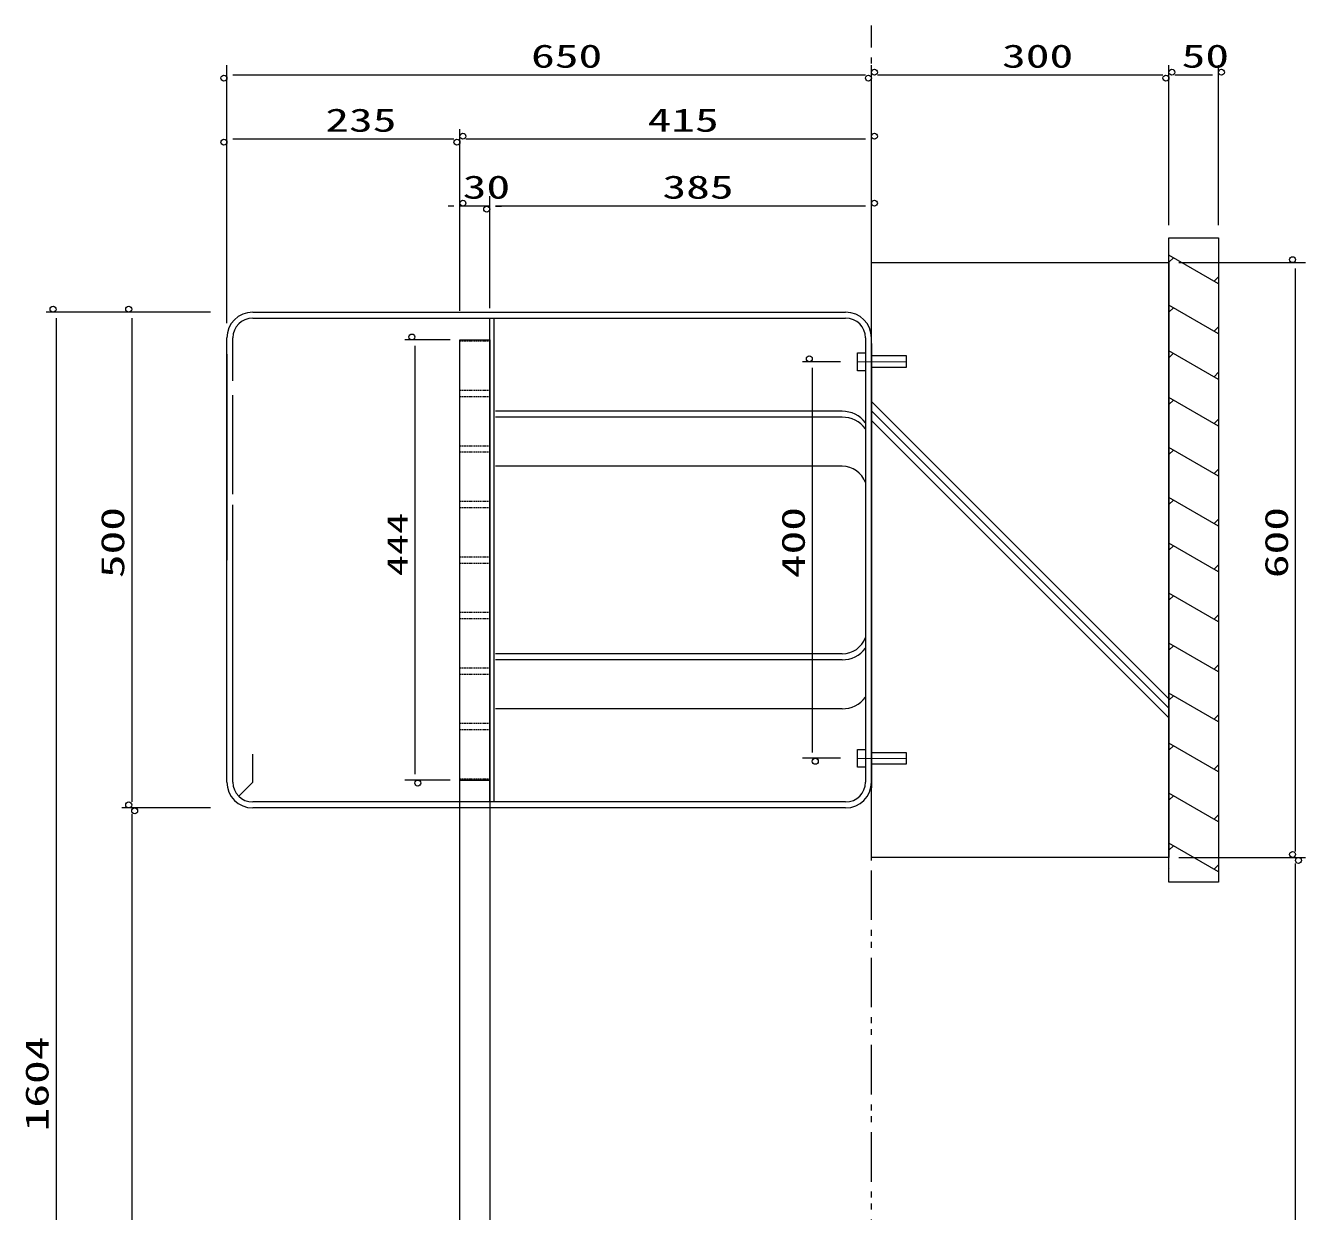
# Model space of a CAD drawing. Units: millimetres, scale not verified. Extents: x -1929 to 1929, y -1323 to 1334.
# Drawn here: x 450 to 1740, y -127 to 1069 of the extents above; entities that cross this region are included whole.
import ezdxf
from ezdxf.enums import TextEntityAlignment as Align

# ---------------------------------------------------------------- set-up
doc = ezdxf.new("R2010")
doc.units = ezdxf.units.MM
doc.header["$LTSCALE"] = 10
for name, pattern in [('CHAIN1', [8, 5, -1, 1, -1]), ('DASHED1', [1.8, 1.2, -0.6]), ('DOUBLE_CHAIN1', [8.8, 5, -1, 0.6, -0.6, 0.6, -1])]:
    doc.linetypes.add(name, pattern=pattern)
for name, color, linetype, lineweight in [('0-0__0-1_荳_闊_', 7, 'Continuous', 9), ('0-1__0-8__0-2_蟇_豕__ts', 7, 'Continuous', 9), ('0-3__0-2_蟇_豕__', 7, 'Continuous', 9), ('0-5__0-d__0-4__0-0_0', 7, 'Continuous', 9), ('0-6__0-9__0-2_蟇_豕___2-1', 7, 'Continuous', 9)]:
    doc.layers.add(name, color=color, linetype=linetype, lineweight=lineweight)
doc.styles.add('ＭＳ ゴシック', font='')
doc.styles.get('ＭＳ ゴシック').set_extended_font_data('MS Gothic')

# ---------------------------------------------------------------- blocks, each defined once
blk = doc.blocks.new('-000-VW_EMPTYBALL')
at = {"layer": '0-5__0-d__0-4__0-0_0'}
blk.add_circle((5, 5), 5, dxfattribs=at)
blk = doc.blocks.new('-009-_D10')
at = {"layer": '0-1__0-8__0-2_蟇_豕__ts'}
for p, q in [((6695.6, 2370.1), (5802.2, 2370.1)), ((6762.4, -7469.2), (5802.2, -7469.2))]:
    blk.add_line(p, q, dxfattribs=at)
at = {"layer": '0-3__0-2_蟇_豕__'}
blk.add_line((5902.2, 2310.1), (5902.2, -7409.2), dxfattribs=at)
at = {"layer": '0-1__0-8__0-2_蟇_豕__ts', "xscale": 5.999634, "yscale": 5.999634}
for p, rotation in [((5902.2, 2370.1), 90), ((5902.2, -7469.2), 270)]:
    blk.add_blockref('-000-VW_EMPTYBALL', p, dxfattribs=dict(at, rotation=rotation))
at = {"layer": '0-1__0-8__0-2_蟇_豕__ts', "style": 'ＭＳ ゴシック', "width": 1.5}
blk.add_text('984', height=234.5, rotation=90, dxfattribs=at).set_placement((5897.3, -2732.3), align=Align.BOTTOM_LEFT)
blk = doc.blocks.new('-010-_D11')
at = {"layer": '0-1__0-8__0-2_蟇_豕__ts'}
for p, q in [((6695.6, 7370.1), (5802.2, 7370.1)), ((5902.2, 7310.1), (5902.2, 2430.1)), ((6345.6, 2370.1), (5802.2, 2370.1))]:
    blk.add_line(p, q, dxfattribs=at)
at = {"layer": '0-1__0-8__0-2_蟇_豕__ts', "xscale": 5.999634, "yscale": 5.999634}
for p, rotation in [((5902.2, 7370.1), 90), ((5902.2, 2370.1), 270)]:
    blk.add_blockref('-000-VW_EMPTYBALL', p, dxfattribs=dict(at, rotation=rotation))
at = {"layer": '0-1__0-8__0-2_蟇_豕__ts', "style": 'ＭＳ ゴシック', "width": 1.5}
blk.add_text('500', height=234.5, rotation=90, dxfattribs=at).set_placement((5897.3, 4687.4), align=Align.BOTTOM_LEFT)
blk = doc.blocks.new('-011-_D12')
at = {"layer": '0-1__0-8__0-2_蟇_豕__ts'}
for p, q in [((9212.4, 7482.6), (9212.4, 8539.9)), ((9512.4, 7410.1), (9512.4, 8539.9)), ((9152.4, 8439.9), (9092.4, 8439.9)), ((9572.3, 8439.9), (9632.3, 8439.9))]:
    blk.add_line(p, q, dxfattribs=at)
at = {"layer": '0-3__0-2_蟇_豕__'}
blk.add_line((9512.4, 8439.9), (9212.4, 8439.9), dxfattribs=at)
at = {"layer": '0-1__0-8__0-2_蟇_豕__ts', "xscale": 5.999634, "yscale": 5.999634}
blk.add_blockref('-000-VW_EMPTYBALL', (9212.4, 8439.9), dxfattribs=at)
at = {"layer": '0-1__0-8__0-2_蟇_豕__ts', "xscale": 5.999634, "yscale": 5.999634, "rotation": 180}
blk.add_blockref('-000-VW_EMPTYBALL', (9512.4, 8439.9), dxfattribs=at)
at = {"layer": '0-1__0-8__0-2_蟇_豕__ts', "style": 'ＭＳ ゴシック', "width": 1.5}
blk.add_text('30', height=234.5, dxfattribs=at).set_placement((9240.5, 8444.8), align=Align.BOTTOM_LEFT)
blk = doc.blocks.new('-012-_D13')
at = {"layer": '0-1__0-8__0-2_蟇_豕__ts'}
for p, q in [((9512.4, 7410.1), (9512.4, 8539.9)), ((13362.4, 7470.1), (13362.4, 8539.9)), ((13302.4, 8439.9), (9572.3, 8439.9))]:
    blk.add_line(p, q, dxfattribs=at)
at = {"layer": '0-1__0-8__0-2_蟇_豕__ts', "xscale": 5.999634, "yscale": 5.999634, "rotation": 180}
blk.add_blockref('-000-VW_EMPTYBALL', (9512.4, 8439.9), dxfattribs=at)
at = {"layer": '0-1__0-8__0-2_蟇_豕__ts', "xscale": 5.999634, "yscale": 5.999634}
blk.add_blockref('-000-VW_EMPTYBALL', (13362.4, 8439.9), dxfattribs=at)
at = {"layer": '0-1__0-8__0-2_蟇_豕__ts', "style": 'ＭＳ ゴシック', "width": 1.5}
blk.add_text('385', height=234.5, dxfattribs=at).set_placement((11254.6, 8444.8), align=Align.BOTTOM_LEFT)
blk = doc.blocks.new('-013-_D14')
at = {"layer": '0-1__0-8__0-2_蟇_豕__ts'}
blk.add_line((13362.4, 7470.1), (13362.4, 9215.1), dxfattribs=at)
at = {"layer": '0-3__0-2_蟇_豕__'}
for p, q in [((9212.4, 7382.6), (9212.4, 9215.1)), ((13302.4, 9115.1), (9272.3, 9115.1))]:
    blk.add_line(p, q, dxfattribs=at)
at = {"layer": '0-1__0-8__0-2_蟇_豕__ts', "xscale": 5.999634, "yscale": 5.999634}
blk.add_blockref('-000-VW_EMPTYBALL', (13362.4, 9115.1), dxfattribs=at)
at = {"layer": '0-1__0-8__0-2_蟇_豕__ts', "xscale": 5.999634, "yscale": 5.999634, "rotation": 180}
blk.add_blockref('-000-VW_EMPTYBALL', (9212.4, 9115.1), dxfattribs=at)
at = {"layer": '0-3__0-2_蟇_豕__', "style": 'ＭＳ ゴシック', "width": 1.5}
blk.add_text('415', height=234.5, dxfattribs=at).set_placement((11104.6, 9120), align=Align.BOTTOM_LEFT)
blk = doc.blocks.new('-014-_D15')
at = {"layer": '0-1__0-8__0-2_蟇_豕__ts'}
for p, q in [((6433.1, 7370.1), (5038.9, 7370.1)), ((6762.4, -8669.2), (5038.9, -8669.2))]:
    blk.add_line(p, q, dxfattribs=at)
at = {"layer": '0-3__0-2_蟇_豕__'}
blk.add_line((5138.9, 7310.1), (5138.9, -8609.2), dxfattribs=at)
at = {"layer": '0-1__0-8__0-2_蟇_豕__ts', "xscale": 5.999634, "yscale": 5.999634}
for p, rotation in [((5138.9, 7370.1), 90), ((5138.9, -8669.2), 270)]:
    blk.add_blockref('-000-VW_EMPTYBALL', p, dxfattribs=dict(at, rotation=rotation))
at = {"layer": '0-1__0-8__0-2_蟇_豕__ts', "style": 'ＭＳ ゴシック', "width": 1.5}
blk.add_text('1604', height=234.5, rotation=90, dxfattribs=at).set_placement((5134, -893.2), align=Align.BOTTOM_LEFT)
blk = doc.blocks.new('-017-_D18')
at = {"layer": '0-1__0-8__0-2_蟇_豕__ts'}
for p, q in [((13362.4, 8105), (13362.4, 9861.1)), ((16362.4, 8248.3), (16362.4, 9861.1)), ((16302.4, 9761.1), (13422.3, 9761.1))]:
    blk.add_line(p, q, dxfattribs=at)
at = {"layer": '0-1__0-8__0-2_蟇_豕__ts', "xscale": 5.999634, "yscale": 5.999634}
blk.add_blockref('-000-VW_EMPTYBALL', (16362.4, 9761.1), dxfattribs=at)
at = {"layer": '0-1__0-8__0-2_蟇_豕__ts', "xscale": 5.999634, "yscale": 5.999634, "rotation": 180}
blk.add_blockref('-000-VW_EMPTYBALL', (13362.4, 9761.1), dxfattribs=at)
at = {"layer": '0-3__0-2_蟇_豕__', "style": 'ＭＳ ゴシック', "width": 1.5}
blk.add_text('300', height=234.5, dxfattribs=at).set_placement((14679.6, 9766), align=Align.BOTTOM_LEFT)
blk = doc.blocks.new('-018-_D19')
at = {"layer": '0-1__0-8__0-2_蟇_豕__ts'}
blk.add_line((16862.4, 8248.3), (16862.4, 9861.1), dxfattribs=at)
at = {"layer": '0-3__0-2_蟇_豕__'}
blk.add_line((16802.4, 9761.1), (16422.3, 9761.1), dxfattribs=at)
at = {"layer": '0-6__0-9__0-2_蟇_豕___2-1'}
blk.add_line((16362.4, 8248.3), (16362.4, 9861.1), dxfattribs=at)
at = {"layer": '0-1__0-8__0-2_蟇_豕__ts', "xscale": 5.999634, "yscale": 5.999634}
blk.add_blockref('-000-VW_EMPTYBALL', (16862.4, 9761.1), dxfattribs=at)
at = {"layer": '0-1__0-8__0-2_蟇_豕__ts', "xscale": 5.999634, "yscale": 5.999634, "rotation": 180}
blk.add_blockref('-000-VW_EMPTYBALL', (16362.4, 9761.1), dxfattribs=at)
at = {"layer": '0-1__0-8__0-2_蟇_豕__ts', "style": 'ＭＳ ゴシック', "width": 1.5}
blk.add_text('50', height=234.5, dxfattribs=at).set_placement((16490.5, 9766), align=Align.BOTTOM_LEFT)
blk = doc.blocks.new('-019-_D20')
at = {"layer": '0-1__0-8__0-2_蟇_豕__ts'}
for p, q in [((13049.7, 6870.1), (12665.9, 6870.1)), ((13049.7, 2870.1), (12665.9, 2870.1))]:
    blk.add_line(p, q, dxfattribs=at)
at = {"layer": '0-3__0-2_蟇_豕__'}
blk.add_line((12765.9, 6810.1), (12765.9, 2930.1), dxfattribs=at)
at = {"layer": '0-1__0-8__0-2_蟇_豕__ts', "xscale": 5.999634, "yscale": 5.999634}
for p, rotation in [((12765.9, 6870.1), 90), ((12765.9, 2870.1), 270)]:
    blk.add_blockref('-000-VW_EMPTYBALL', p, dxfattribs=dict(at, rotation=rotation))
at = {"layer": '0-1__0-8__0-2_蟇_豕__ts', "style": 'ＭＳ ゴシック', "width": 1.5}
blk.add_text('400', height=234.5, rotation=90, dxfattribs=at).set_placement((12761, 4687.4), align=Align.BOTTOM_LEFT)
blk = doc.blocks.new('-021-_D22')
at = {"layer": '0-1__0-8__0-2_蟇_豕__ts'}
for p, q in [((6862.4, 7260.1), (6862.4, 9215.1)), ((9212.4, 7382.6), (9212.4, 9215.1)), ((9152.4, 9115.1), (6922.3, 9115.1))]:
    blk.add_line(p, q, dxfattribs=at)
at = {"layer": '0-1__0-8__0-2_蟇_豕__ts', "xscale": 5.999634, "yscale": 5.999634}
blk.add_blockref('-000-VW_EMPTYBALL', (9212.4, 9115.1), dxfattribs=at)
at = {"layer": '0-1__0-8__0-2_蟇_豕__ts', "xscale": 5.999634, "yscale": 5.999634, "rotation": 180}
blk.add_blockref('-000-VW_EMPTYBALL', (6862.4, 9115.1), dxfattribs=at)
at = {"layer": '0-1__0-8__0-2_蟇_豕__ts', "style": 'ＭＳ ゴシック', "width": 1.5}
blk.add_text('235', height=234.5, dxfattribs=at).set_placement((7854.6, 9120), align=Align.BOTTOM_LEFT)
blk = doc.blocks.new('-022-_D23')
at = {"layer": '0-1__0-8__0-2_蟇_豕__ts'}
for p, q in [((6862.4, 7260.1), (6862.4, 9861.1)), ((13302.4, 9761.1), (6922.3, 9761.1))]:
    blk.add_line(p, q, dxfattribs=at)
at = {"layer": '0-3__0-2_蟇_豕__'}
blk.add_line((13362.4, 8878.8), (13362.4, 9861.1), dxfattribs=at)
at = {"layer": '0-1__0-8__0-2_蟇_豕__ts', "xscale": 5.999634, "yscale": 5.999634}
blk.add_blockref('-000-VW_EMPTYBALL', (13362.4, 9761.1), dxfattribs=at)
at = {"layer": '0-3__0-2_蟇_豕__', "xscale": 5.999634, "yscale": 5.999634, "rotation": 180}
blk.add_blockref('-000-VW_EMPTYBALL', (6862.4, 9761.1), dxfattribs=at)
at = {"layer": '0-1__0-8__0-2_蟇_豕__ts', "style": 'ＭＳ ゴシック', "width": 1.5}
blk.add_text('650', height=234.5, dxfattribs=at).set_placement((9929.6, 9766), align=Align.BOTTOM_LEFT)
blk = doc.blocks.new('-023-_D24')
at = {"layer": '0-1__0-8__0-2_蟇_豕__ts'}
for p, q in [((16462.4, 7870.1), (17738.9, 7870.1)), ((17638.9, 1930.1), (17638.9, 7810.1)), ((16462.4, 1870.1), (17738.9, 1870.1))]:
    blk.add_line(p, q, dxfattribs=at)
at = {"layer": '0-1__0-8__0-2_蟇_豕__ts', "xscale": 5.999634, "yscale": 5.999634}
for p, rotation in [((17638.9, 7870.1), 90), ((17638.9, 1870.1), 270)]:
    blk.add_blockref('-000-VW_EMPTYBALL', p, dxfattribs=dict(at, rotation=rotation))
at = {"layer": '0-3__0-2_蟇_豕__', "style": 'ＭＳ ゴシック', "width": 1.5}
blk.add_text('600', height=234.5, rotation=90, dxfattribs=at).set_placement((17634, 4687.4), align=Align.BOTTOM_LEFT)
blk = doc.blocks.new('-024-_D25')
at = {"layer": '0-1__0-8__0-2_蟇_豕__ts'}
for p, q in [((16462.4, 1870.1), (17738.9, 1870.1)), ((17638.9, -6509.2), (17638.9, 1810.1)), ((16462.4, -6569.2), (17738.9, -6569.2))]:
    blk.add_line(p, q, dxfattribs=at)
at = {"layer": '0-1__0-8__0-2_蟇_豕__ts', "xscale": 5.999634, "yscale": 5.999634}
for p, rotation in [((17638.9, 1870.1), 90), ((17638.9, -6569.2), 270)]:
    blk.add_blockref('-000-VW_EMPTYBALL', p, dxfattribs=dict(at, rotation=rotation))
at = {"layer": '0-1__0-8__0-2_蟇_豕__ts', "style": 'ＭＳ ゴシック', "width": 1.5}
blk.add_text('844', height=234.5, rotation=90, dxfattribs=at).set_placement((17634, -2532.3), align=Align.BOTTOM_LEFT)
blk = doc.blocks.new('-027-_D29')
at = {"layer": '0-1__0-8__0-2_蟇_豕__ts'}
for p, q in [((9112.4, 7090.1), (8657.6, 7090.1)), ((8757.6, 7030.1), (8757.6, 2710.1)), ((9112.4, 2650.1), (8657.6, 2650.1))]:
    blk.add_line(p, q, dxfattribs=at)
at = {"layer": '0-1__0-8__0-2_蟇_豕__ts', "xscale": 5.999634, "yscale": 5.999634, "rotation": 90}
blk.add_blockref('-000-VW_EMPTYBALL', (8757.6, 7090.1), dxfattribs=at)
at = {"layer": '0-3__0-2_蟇_豕__', "xscale": 5.999634, "yscale": 5.999634, "rotation": 270}
blk.add_blockref('-000-VW_EMPTYBALL', (8757.6, 2650.1), dxfattribs=at)
at = {"layer": '0-3__0-2_蟇_豕__', "style": 'ＭＳ ゴシック', "width": 1.5}
blk.add_text('444', height=208.4, rotation=90, dxfattribs=at).set_placement((8747.7, 4707.7), align=Align.BOTTOM_LEFT)
blk = doc.blocks.new('-032-繧_繝_繝_繝__7-1')
at = {"layer": '0-0__0-1_荳_闊_', "linetype": 'DASHED1'}
for points in [[(9194.7, 6550.9), (9194.7, 7050.9), (9494.7, 7050.9), (9494.7, 6550.9)], [(9194.7, 5990.9), (9194.7, 6490.9), (9494.7, 6490.9), (9494.7, 5990.9)], [(9194.7, 5430.9), (9194.7, 5930.9), (9494.7, 5930.9), (9494.7, 5430.9)], [(9194.7, 4870.9), (9194.7, 5370.9), (9494.7, 5370.9), (9494.7, 4870.9)], [(9194.7, 4310.9), (9194.7, 4810.9), (9494.7, 4810.9), (9494.7, 4310.9)], [(9194.7, 3750.9), (9194.7, 4250.9), (9494.7, 4250.9), (9494.7, 3750.9)], [(9194.7, 3190.9), (9194.7, 3690.9), (9494.7, 3690.9), (9494.7, 3190.9)], [(9194.7, 2630.9), (9194.7, 3130.9), (9494.7, 3130.9), (9494.7, 2630.9)]]:
    blk.add_lwpolyline(points, close=True, dxfattribs=at)

msp = doc.modelspace()

# ---------------------------------------------------------------- linework, layer by layer
at = {"layer": '0-0__0-1_荳_闊_', "linetype": 'DOUBLE_CHAIN1'}
msp.add_line((1302.62, -976.98), (1302.62, 1069.19), dxfattribs=at)
at = {"layer": '0-0__0-1_荳_闊_'}
for p, q in [((1652.62, 808.8), (1602.62, 837.66)), ((1607.12, 835.06), (1602.62, 830.56)), ((1652.62, 815.91), (1648.11, 811.4)), ((678.62, 780.1), (1276.62, 780.1)), ((1652.62, 758.36), (1602.62, 787.22)), ((1607.12, 784.62), (1602.62, 780.12)), ((678.62, 774.1), (1276.62, 774.1)), ((917.62, 286.1), (917.62, 774.1)), ((922.12, 286.1), (922.12, 774.1)), ((1602.62, 761.62), (1602.88, 761.36)), ((1652.62, 765.47), (1648.11, 760.96)), ((652.62, 306.1), (652.62, 754.1)), ((658.62, 711.01), (658.62, 754.1)), ((1296.62, 754.1), (1296.62, 306.1)), ((652.62, 737.6), (652.62, 530.1)), ((652.62, 737.6), (652.62, 530.1)), ((1302.62, 748.47), (1302.62, 300.47)), ((1652.62, 712.37), (1602.62, 741.23)), ((1607.12, 738.63), (1602.62, 734.12)), ((652.62, 309.6), (652.62, 733.33)), ((1652.62, 719.47), (1648.11, 714.97)), ((658.62, 596.53), (658.62, 696.53)), ((1302.62, 690.02), (1602.88, 389.75)), ((1652.62, 665.18), (1602.62, 694.04)), ((1607.12, 691.44), (1602.62, 686.93)), ((1273.12, 680.21), (923.62, 680.21)), ((1273.12, 674.21), (923.62, 674.21)), ((1302.62, 680.5), (1602.88, 380.24)), ((1302.62, 676.85), (1302.62, 383.35)), ((1652.62, 672.29), (1648.11, 667.78)), ((1302.62, 670.99), (1602.88, 370.72)), ((1652.62, 614.74), (1602.62, 643.6)), ((1607.12, 641), (1602.62, 636.5)), ((1273.12, 624.71), (923.62, 624.71)), ((1652.62, 621.85), (1648.11, 617.34)), ((658.62, 306.1), (658.62, 585.81)), ((1652.62, 564.3), (1602.62, 593.16)), ((1607.12, 590.56), (1602.62, 586.06)), ((1652.62, 571.41), (1648.11, 566.9)), ((1602.62, 567.56), (1602.88, 567.3)), ((1652.62, 518.31), (1602.62, 547.17)), ((1607.12, 544.57), (1602.62, 540.06)), ((652.62, 322.6), (652.62, 530.1)), ((1652.62, 525.41), (1648.11, 520.91)), ((1652.62, 467.87), (1602.62, 496.73)), ((1607.12, 494.13), (1602.62, 489.62)), ((1652.62, 474.97), (1648.11, 470.47)), ((1652.62, 417.43), (1602.62, 446.29)), ((1607.12, 443.69), (1602.62, 439.18)), ((1273.12, 435.49), (923.62, 435.49)), ((1273.12, 429.49), (923.62, 429.49)), ((1652.62, 424.53), (1648.11, 420.03)), ((1652.62, 366.99), (1602.62, 395.85)), ((1607.12, 393.25), (1602.62, 388.74)), ((1273.12, 379.99), (923.62, 379.99)), ((1302.62, 356.1), (1302.62, 383.35)), ((1652.62, 374.1), (1648.11, 369.59)), ((1652.62, 316.55), (1602.62, 345.41)), ((1607.12, 342.81), (1602.62, 338.3)), ((1652.62, 323.66), (1648.11, 319.15)), ((1276.62, 286.1), (678.62, 286.1)), ((1652.62, 266.11), (1602.62, 294.97)), ((1607.12, 292.37), (1602.62, 287.86)), ((1276.62, 280.1), (678.62, 280.1)), ((1652.62, 273.22), (1648.11, 268.71)), ((1652.62, 215.67), (1602.62, 244.53)), ((1607.12, 241.93), (1602.62, 237.42)), ((1652.62, 222.78), (1648.11, 218.27)), ((1602.62, 218.93), (1602.88, 218.66))]:
    msp.add_line(p, q, dxfattribs=at)
at = {"layer": '0-0__0-1_荳_闊_', "linetype": 'CHAIN1'}
for p, q in [((1288.62, 730.1), (1337.62, 730.27)), ((1288.62, 329.95), (1337.62, 330.1))]:
    msp.add_line(p, q, dxfattribs=at)
at = {"layer": '0-0__0-1_荳_闊_'}
for points in [[(1602.62, 205.1), (1602.62, 855.1), (1652.62, 855.1), (1652.62, 205.1)], [(1302.62, 230.1), (1302.62, 830.1), (1602.62, 830.1), (1602.62, 230.1)], [(887.62, 752.1), (917.62, 752.1), (917.62, 308.1), (887.62, 308.1)], [(1288.62, 721.1), (1288.62, 739.1), (1296.62, 739.1), (1296.62, 721.1)], [(1302.62, 724.27), (1302.62, 736.25), (1337.62, 736.25), (1337.62, 724.27)], [(1288.62, 321.1), (1288.62, 339.1), (1296.62, 339.1), (1296.62, 321.1)], [(1302.62, 324.11), (1302.62, 336.09), (1337.62, 336.09), (1337.62, 324.11)], [(887.62, 308.1), (917.62, 308.1), (917.61, -714.02), (887.62, -712.87)]]:
    msp.add_lwpolyline(points, close=True, dxfattribs=at)
msp.add_lwpolyline([(664.48, 291.96), (678.62, 306.1), (678.62, 334.41)], dxfattribs=at)
for centre, radius, start, end in [((678.62, 754.1), 26, 90, 180), ((1276.62, 754.1), 26, 0, 90), ((678.62, 754.1), 20, 90, 180), ((1276.62, 754.1), 20, 0, 90), ((1273.12, 650.71), 29.5, 37.19239, 90), ((1273.12, 644.71), 29.5, 37.19239, 90), ((1273.12, 599.71), 25, 19.94844, 90), ((1273.12, 460.49), 25, 270, 340.05156), ((1273.12, 458.99), 29.5, 270, 322.80761), ((1273.12, 409.49), 29.5, 270, 322.80761), ((678.62, 306.1), 26, 180, 270), ((678.62, 306.1), 20, 180, 270), ((1276.62, 306.1), 26, 270, 0), ((1276.62, 306.1), 20, 270, 0)]:
    msp.add_arc(centre, radius, start, end, dxfattribs=at)

# ---------------------------------------------------------------- block references
at = {"layer": '0-0__0-1_荳_闊_', "xscale": 0.1, "yscale": 0.1}
msp.add_blockref('-032-繧_繝_繝_繝__7-1', (-31.85, 46.01), dxfattribs=at)
at = {"layer": '0-1__0-8__0-2_蟇_豕__ts', "xscale": 0.1, "yscale": 0.1}
for name in ['-018-_D19', '-013-_D14', '-011-_D12', '-012-_D13', '-023-_D24', '-010-_D11', '-009-_D10', '-024-_D25']:
    msp.add_blockref(name, (-33.62, 43.09), dxfattribs=at)
at = {"layer": '0-3__0-2_蟇_豕__', "xscale": 0.1, "yscale": 0.1}
for name in ['-022-_D23', '-017-_D18', '-014-_D15', '-027-_D29']:
    msp.add_blockref(name, (-33.62, 43.09), dxfattribs=at)
at = {"layer": '0-6__0-9__0-2_蟇_豕___2-1', "xscale": 0.1, "yscale": 0.1}
for name in ['-021-_D22', '-019-_D20']:
    msp.add_blockref(name, (-33.62, 43.09), dxfattribs=at)

doc.saveas('drawing.dxf')
